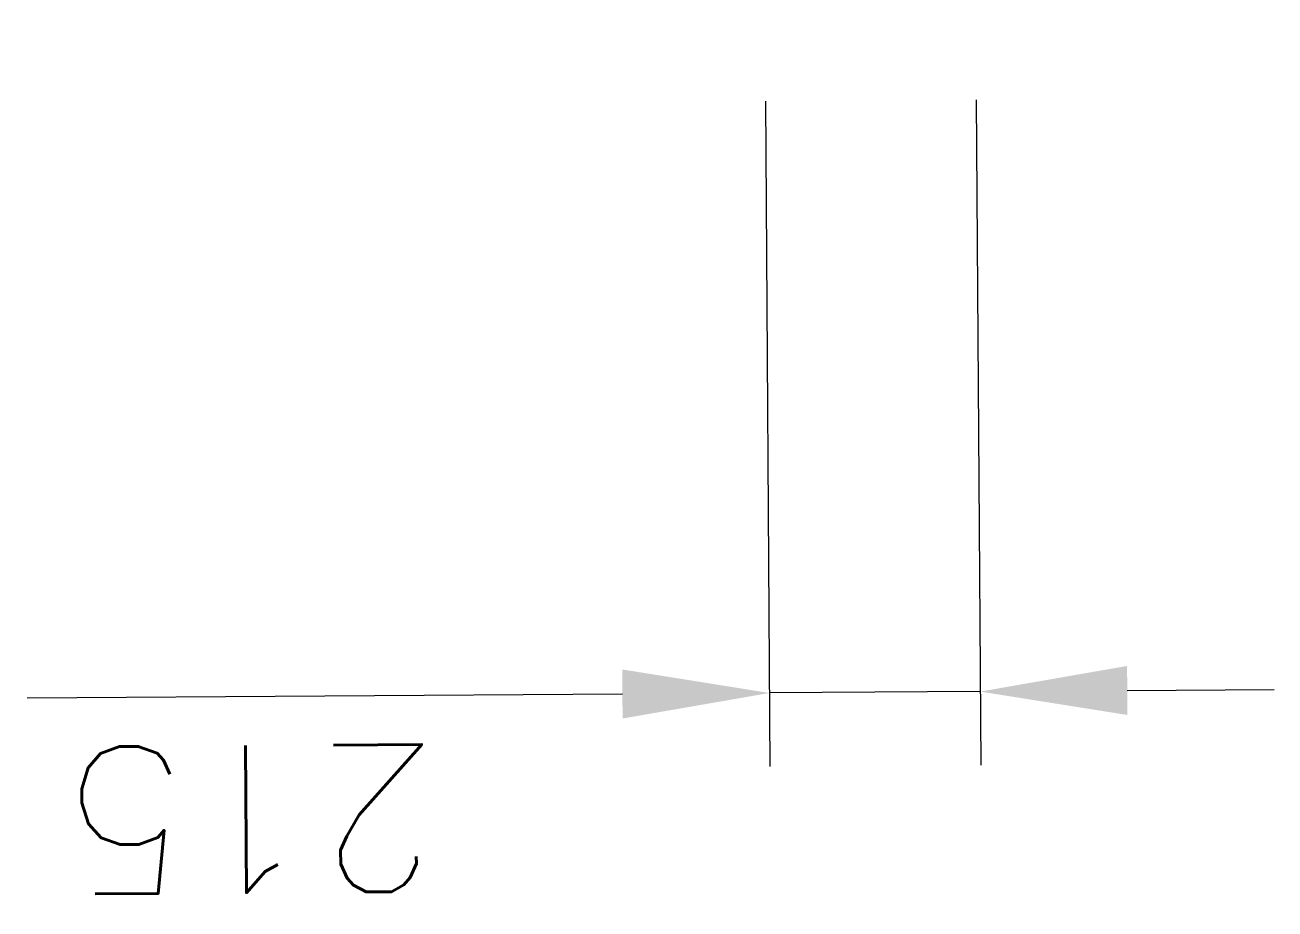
# Model space of a CAD drawing. Header units: metres. Extents: x -16741 to 19994, y 5629700 to 5668838.
# Drawn here: x 16714.696 to 16715.971, y 5629700.398 to 5629701.299 of the extents above; entities that cross this region are included whole.
import ezdxf

# ---------------------------------------------------------------- set-up
doc = ezdxf.new("R2010")
doc.units = ezdxf.units.M
doc.layers.add('S-BR-NPLOT', color=250, linetype='Continuous', plot=False)
doc.styles.add('AT Text Standard', font='simplex.shx', dxfattribs={"oblique": 1e-05, "height": 3})
doc.dimstyles.new('AT Dim Standard (Millimeters)', dxfattribs={"dimtxt": 3, "dimasz": 3, "dimexe": 1.5, "dimexo": 1.5, "dimgap": 1, "dimtad": 1, "dimdec": 0, "dimlfac": 1000, "dimzin": 0, "dimdsep": 46, "dimtxsty": 'AT Text Standard', "dimcen": -1.5, "dimclrd": 256, "dimclre": 256, "dimclrt": 7, "dimaunit": 1, "dimadec": 3, "dimazin": 0, "dimtfac": 1, "dimtdec": 0, "dimtmove": 0, "dimatfit": 3, "dimfxl": 1, "dimtfill": 1, "dimtolj": 1, "dimtzin": 0, "dimlwd": 15, "dimlwe": 15, "dimarcsym": 0})

# ---------------------------------------------------------------- blocks, each defined once
blk = doc.blocks.new('*D57')
at = {"layer": 'Defpoints', "color": 0, "transparency": 16777216}
for p in [(16831.6251, 5648990.3291), (16830.9474, 5648990.1117), (16831.6258, 5648990.1141)]:
    blk.add_point(p, dxfattribs=at)
at = {"layer": 'S-BR-NPLOT', "lineweight": 15, "transparency": 16777216}
for p, q in [((16830.9462, 5648990.4768), (16830.9441, 5648991.0839)), ((16831.5501, 5648990.3288), (16830.8717, 5648990.3265)), ((16830.9474, 5648990.1117), (16830.9467, 5648990.3268)), ((16831.5508, 5648990.1138), (16830.8724, 5648990.1115)), ((16830.948, 5648989.9617), (16830.9485, 5648989.8117))]:
    blk.add_line(p, q, dxfattribs=at)
at = {"layer": 'S-BR-NPLOT', "transparency": 16777216}
for points in [[(16830.9212, 5648990.4767), (16830.9712, 5648990.4768), (16830.9467, 5648990.3268)], [(16830.923, 5648989.9616), (16830.973, 5648989.9618), (16830.9474, 5648990.1117)]]:
    blk.add_solid(points, dxfattribs=at)
at = {"layer": 'S-BR-NPLOT', "color": 8, "transparency": 16777216, "insert": (16830.8199, 5648990.8549), "char_height": 0.15, "attachment_point": 5, "rotation": 90.1985, "style": 'AT Text Standard', "bg_fill": 3, "box_fill_scale": 1.1, "bg_fill_color": 256, "bg_fill_true_color": 13158600, "bg_fill_transparency": 0}
blk.add_mtext('\\A1;215', dxfattribs=at)
blk = doc.blocks.new('section')
at = {"layer": 'S-BR-NPLOT'}
dim = blk.add_linear_dim(base=(-0.6784, -0.215), p1=(0, 0), p2=(0, -0.215), angle=90, dimstyle='AT Dim Standard (Millimeters)', override={"dimclrt": 8}, dxfattribs=at)
dim.commit()
dim.dimension.update_dxf_attribs({"geometry": '*D57', "text_midpoint": (-0.6784, 0.5286), "dimtype": 128, "insert": (-36399.6913, -5648898.1319)})

msp = doc.modelspace()

# ---------------------------------------------------------------- block references
at = {"layer": 'S-BR-NPLOT', "lineweight": -3, "rotation": 90.1984736077368}
msp.add_blockref('section', (16739.8634, 5649269.5647), dxfattribs=at)

doc.saveas('drawing.dxf')
